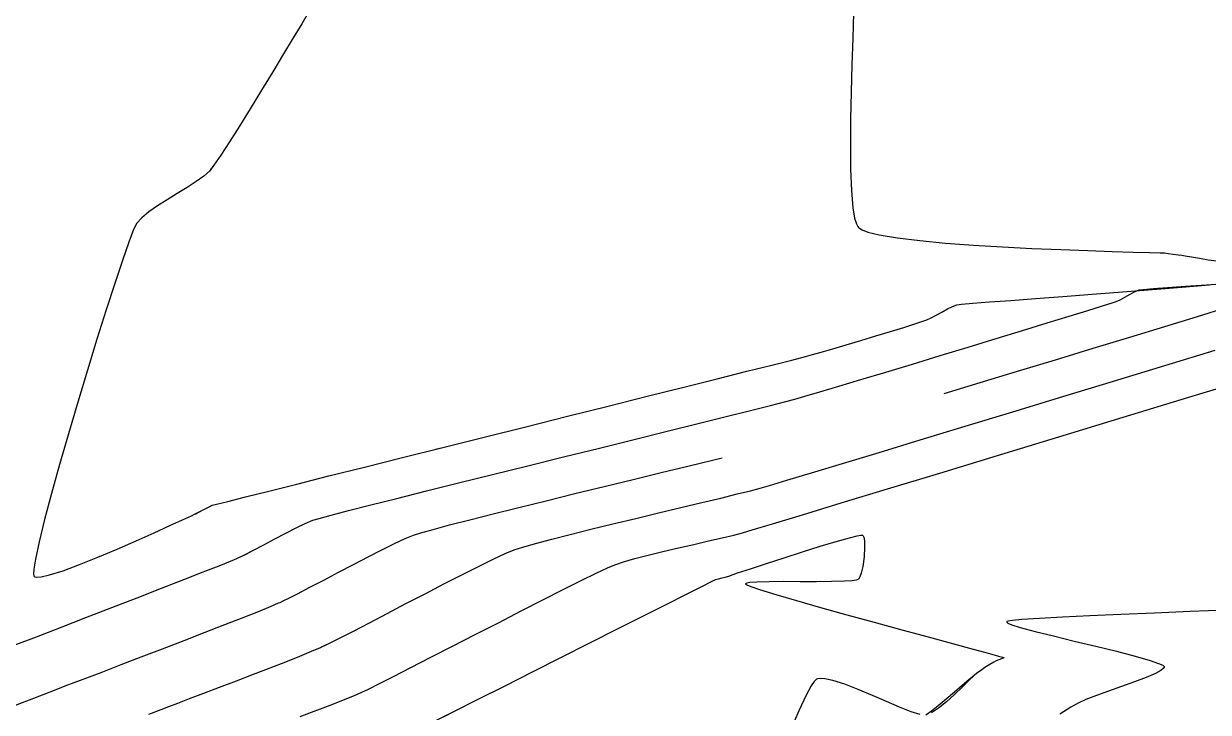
# Model space of a CAD drawing. Header units: metres. Extents: x 708868 to 711043, y 5411316 to 5413138.
# Drawn here: x 709820.1 to 709926, y 5411840.8 to 5411902.3 of the extents above; entities that cross this region are included whole.
import ezdxf

# ---------------------------------------------------------------- set-up
doc = ezdxf.new("R2010")
doc.units = ezdxf.units.M
for name, color, linetype in [('Rionegro 2010_Contours', 7, 'Continuous'), ('Rionegro 2014_Contours', 7, 'Continuous'), ('Rionegro 2018_Contours', 7, 'Continuous')]:
    doc.layers.add(name, color=color, linetype=linetype)

msp = doc.modelspace()

# ---------------------------------------------------------------- linework, layer by layer
at = {"layer": 'Rionegro 2010_Contours'}
for points in [[(709845.5, 5411903.28, 237), (709844.91, 5411902.3, 237), (709844.16, 5411901.05, 237), (709843.28, 5411899.6, 237), (709842.32, 5411898.01, 237), (709841.32, 5411896.35, 237), (709840.31, 5411894.71, 237), (709839.34, 5411893.15, 237), (709838.45, 5411891.74, 237), (709837.68, 5411890.55, 237), (709837.07, 5411889.66, 237), (709836.66, 5411889.14, 237), (709836.15, 5411888.69, 237), (709835.47, 5411888.2, 237), (709834.66, 5411887.67, 237), (709833.78, 5411887.13, 237), (709832.88, 5411886.57, 237), (709832.02, 5411886.02, 237), (709831.24, 5411885.48, 237), (709830.61, 5411884.97, 237), (709830.17, 5411884.49, 237), (709829.89, 5411883.92, 237), (709829.46, 5411882.77, 237), (709828.89, 5411881.14, 237), (709828.2, 5411879.09, 237), (709827.44, 5411876.72, 237), (709826.61, 5411874.11, 237), (709825.76, 5411871.34, 237), (709824.9, 5411868.49, 237), (709824.06, 5411865.65, 237), (709823.27, 5411862.9, 237), (709822.55, 5411860.32, 237), (709821.93, 5411858, 237), (709821.45, 5411856.01, 237), (709821.11, 5411854.45, 237), (709820.97, 5411853.55, 237), (709820.95, 5411853.12, 237), (709820.98, 5411852.96, 237), (709821.01, 5411852.91, 237), (709821.07, 5411852.88, 237), (709821.23, 5411852.84, 237), (709821.62, 5411852.87, 237), (709822.36, 5411853.04, 237), (709823.58, 5411853.42, 237), (709825.06, 5411853.97, 237), (709826.69, 5411854.62, 237), (709828.41, 5411855.35, 237), (709830.11, 5411856.09, 237), (709831.71, 5411856.8, 237), (709833.13, 5411857.45, 237), (709834.27, 5411857.98, 237), (709835.06, 5411858.34, 237), (709835.4, 5411858.5, 237), (709835.73, 5411858.66, 237), (709836.16, 5411858.89, 237), (709836.58, 5411859.11, 237), (709836.82, 5411859.22, 237)], [(709894.25, 5411903.27, 238), (709894.18, 5411901.01, 238), (709894.1, 5411898.63, 238), (709894.03, 5411896.18, 238), (709893.98, 5411893.76, 238), (709893.96, 5411891.44, 238), (709893.97, 5411889.3, 238), (709894.05, 5411887.41, 238), (709894.18, 5411885.86, 238), (709894.34, 5411884.92, 238), (709894.5, 5411884.41, 238), (709894.62, 5411884.18, 238), (709894.69, 5411884.09, 238), (709894.77, 5411884.02, 238), (709895.01, 5411883.88, 238), (709895.53, 5411883.68, 238), (709896.52, 5411883.44, 238), (709898.16, 5411883.16, 238), (709900.17, 5411882.92, 238), (709902.47, 5411882.7, 238), (709904.96, 5411882.52, 238), (709907.56, 5411882.36, 238), (709910.19, 5411882.23, 238), (709912.76, 5411882.12, 238), (709915.18, 5411882.03, 238), (709917.36, 5411881.96, 238), (709919.23, 5411881.9, 238), (709920.69, 5411881.86, 238), (709921.65, 5411881.84, 238), (709922.04, 5411881.83, 238), (709922.38, 5411881.78, 238), (709922.82, 5411881.72, 238), (709923.26, 5411881.66, 238), (709923.6, 5411881.61, 238), (709923.9, 5411881.56, 238), (709924.45, 5411881.46, 238), (709925.16, 5411881.34, 238), (709925.95, 5411881.21, 238), (709926.73, 5411881.1, 238)], [(709819.2, 5411846.76, 236), (709821.19, 5411847.52, 236), (709823.35, 5411848.36, 236), (709825.62, 5411849.24, 236), (709827.93, 5411850.13, 236), (709830.21, 5411851.01, 236), (709832.38, 5411851.85, 236), (709834.37, 5411852.63, 236), (709836.11, 5411853.31, 236), (709837.53, 5411853.87, 236), (709838.56, 5411854.28, 236), (709839.12, 5411854.52, 236), (709839.79, 5411854.84, 236), (709840.61, 5411855.26, 236), (709841.53, 5411855.75, 236), (709842.51, 5411856.26, 236), (709843.48, 5411856.78, 236), (709844.41, 5411857.25, 236), (709845.23, 5411857.65, 236), (709845.91, 5411857.94, 236), (709846.46, 5411858.1, 236), (709847.54, 5411858.39, 236), (709849.1, 5411858.8, 236), (709851.09, 5411859.3, 236), (709853.43, 5411859.89, 236), (709856.07, 5411860.55, 236), (709858.94, 5411861.27, 236), (709861.98, 5411862.02, 236), (709865.13, 5411862.8, 236), (709868.33, 5411863.59, 236), (709871.52, 5411864.38, 236), (709874.62, 5411865.15, 236), (709877.59, 5411865.88, 236), (709880.36, 5411866.57, 236), (709882.86, 5411867.19, 236), (709885.04, 5411867.74, 236), (709886.83, 5411868.19, 236), (709888.18, 5411868.53, 236), (709889.01, 5411868.75, 236), (709889.9, 5411869.01, 236), (709891.23, 5411869.4, 236), (709892.92, 5411869.9, 236), (709894.91, 5411870.5, 236), (709897.13, 5411871.17, 236), (709899.51, 5411871.89, 236), (709901.99, 5411872.64, 236), (709904.5, 5411873.41, 236), (709906.98, 5411874.16, 236), (709909.35, 5411874.89, 236), (709911.56, 5411875.56, 236), (709913.52, 5411876.17, 236), (709915.19, 5411876.68, 236), (709916.49, 5411877.08, 236), (709917.35, 5411877.35, 236), (709917.72, 5411877.47, 236), (709918.07, 5411877.64, 236), (709918.51, 5411877.88, 236), (709918.98, 5411878.14, 236), (709919.42, 5411878.37, 236), (709919.78, 5411878.51, 236), (709920.15, 5411878.56, 236), (709921.02, 5411878.63, 236), (709922.3, 5411878.73, 236), (709923.92, 5411878.84, 236), (709925.81, 5411878.98, 236), (709927.88, 5411879.13, 236)], [(709856.86, 5411864.27, 237), (709857.52, 5411864.44, 237), (709861.22, 5411865.36, 237), (709864.96, 5411866.29, 237), (709868.68, 5411867.22, 237), (709872.32, 5411868.13, 237), (709875.8, 5411869.01, 237), (709879.07, 5411869.83, 237), (709882.06, 5411870.58, 237), (709884.71, 5411871.24, 237), (709886.95, 5411871.8, 237), (709888.72, 5411872.25, 237), (709889.94, 5411872.56, 237), (709890.57, 5411872.73, 237), (709891.35, 5411872.95, 237), (709892.38, 5411873.25, 237), (709893.59, 5411873.61, 237), (709894.9, 5411874, 237), (709896.25, 5411874.41, 237), (709897.55, 5411874.81, 237), (709898.73, 5411875.17, 237), (709899.71, 5411875.48, 237), (709900.43, 5411875.71, 237), (709900.81, 5411875.84, 237), (709901.18, 5411876.01, 237), (709901.63, 5411876.26, 237), (709902.14, 5411876.54, 237), (709902.64, 5411876.81, 237), (709903.1, 5411877.04, 237), (709903.47, 5411877.18, 237), (709903.9, 5411877.24, 237), (709904.91, 5411877.32, 237), (709906.4, 5411877.44, 237), (709908.29, 5411877.58, 237), (709910.51, 5411877.75, 237), (709912.96, 5411877.93, 237), (709915.58, 5411878.13, 237), (709918.28, 5411878.33, 237), (709920.97, 5411878.55, 237), (709923.58, 5411878.76, 237), (709926.02, 5411878.98, 237)], [(709831.25, 5411840.61, 234), (709832.34, 5411841.03, 234), (709833.03, 5411841.3, 234), (709833.83, 5411841.6, 234), (709834.89, 5411842, 234), (709836.16, 5411842.47, 234), (709837.57, 5411843.01, 234), (709839.07, 5411843.58, 234), (709840.59, 5411844.17, 234), (709842.08, 5411844.74, 234), (709843.49, 5411845.29, 234), (709844.74, 5411845.79, 234), (709845.79, 5411846.22, 234), (709846.58, 5411846.55, 234), (709847.28, 5411846.89, 234), (709848.28, 5411847.39, 234), (709849.53, 5411848.03, 234), (709850.98, 5411848.78, 234), (709852.56, 5411849.61, 234), (709854.23, 5411850.48, 234), (709855.94, 5411851.37, 234), (709857.62, 5411852.24, 234), (709859.24, 5411853.06, 234), (709860.73, 5411853.81, 234), (709862.04, 5411854.45, 234), (709863.11, 5411854.95, 234), (709863.9, 5411855.28, 234), (709864.69, 5411855.54, 234), (709865.82, 5411855.86, 234), (709867.26, 5411856.24, 234), (709868.92, 5411856.67, 234), (709870.77, 5411857.13, 234), (709872.74, 5411857.61, 234), (709874.78, 5411858.1, 234), (709876.81, 5411858.59, 234), (709878.8, 5411859.06, 234), (709880.67, 5411859.51, 234), (709882.38, 5411859.92, 234), (709883.85, 5411860.28, 234), (709885.04, 5411860.57, 234), (709885.89, 5411860.8, 234), (709886.72, 5411861.04, 234), (709888.27, 5411861.5, 234), (709890.48, 5411862.16, 234), (709893.25, 5411863, 234), (709896.52, 5411863.99, 234), (709900.2, 5411865.11, 234), (709904.22, 5411866.33, 234), (709908.49, 5411867.62, 234), (709912.94, 5411868.98, 234), (709917.49, 5411870.36, 234), (709922.06, 5411871.75, 234), (709926.57, 5411873.12, 234)], [(709844.78, 5411840.4, 233), (709845.8, 5411840.78, 233), (709846.84, 5411841.18, 233), (709847.85, 5411841.57, 233), (709848.8, 5411841.95, 233), (709849.63, 5411842.28, 233), (709850.3, 5411842.57, 233), (709850.87, 5411842.84, 233), (709851.82, 5411843.32, 233), (709853.12, 5411843.98, 233), (709854.68, 5411844.78, 233), (709856.46, 5411845.69, 233), (709858.39, 5411846.68, 233), (709860.42, 5411847.73, 233), (709862.49, 5411848.78, 233), (709864.53, 5411849.83, 233), (709866.48, 5411850.82, 233), (709868.29, 5411851.74, 233), (709869.9, 5411852.54, 233), (709871.24, 5411853.2, 233), (709872.26, 5411853.68, 233), (709872.9, 5411853.95, 233), (709873.68, 5411854.21, 233), (709874.7, 5411854.5, 233), (709875.89, 5411854.81, 233), (709877.21, 5411855.13, 233), (709878.59, 5411855.46, 233), (709879.97, 5411855.78, 233), (709881.29, 5411856.08, 233), (709882.5, 5411856.36, 233), (709883.53, 5411856.61, 233), (709884.33, 5411856.82, 233), (709885.17, 5411857.07, 233), (709886.99, 5411857.61, 233), (709889.68, 5411858.43, 233), (709893.14, 5411859.48, 233), (709897.27, 5411860.73, 233), (709901.96, 5411862.15, 233), (709907.1, 5411863.71, 233), (709912.59, 5411865.38, 233), (709918.34, 5411867.13, 233), (709924.22, 5411868.92, 233), (709930.14, 5411870.72, 233)], [(709857.6, 5411840.38, 232), (709858.58, 5411840.87, 232), (709860.69, 5411841.94, 232), (709863.03, 5411843.12, 232), (709865.53, 5411844.38, 232), (709868.09, 5411845.67, 232), (709870.66, 5411846.97, 232), (709873.14, 5411848.22, 232), (709875.46, 5411849.39, 232), (709877.54, 5411850.44, 232), (709879.3, 5411851.32, 232), (709880.67, 5411852.01, 232), (709881.56, 5411852.46, 232), (709881.9, 5411852.63, 232), (709882.16, 5411852.7, 232), (709882.5, 5411852.78, 232), (709882.77, 5411852.85, 232), (709883.09, 5411852.95, 232), (709883.88, 5411853.22, 232), (709885.04, 5411853.6, 232), (709886.46, 5411854.07, 232), (709888.03, 5411854.58, 232), (709889.67, 5411855.11, 232), (709891.25, 5411855.61, 232), (709892.69, 5411856.04, 232), (709893.87, 5411856.37, 232), (709894.56, 5411856.54, 232), (709894.9, 5411856.59, 232), (709895.03, 5411856.59, 232), (709895.06, 5411856.58, 232), (709895.1, 5411856.54, 232), (709895.15, 5411856.41, 232), (709895.21, 5411856.1, 232), (709895.23, 5411855.53, 232), (709895.18, 5411854.67, 232), (709895.06, 5411853.81, 232), (709894.92, 5411853.21, 232), (709894.8, 5411852.87, 232), (709894.71, 5411852.71, 232), (709894.66, 5411852.66, 232), (709894.62, 5411852.63, 232), (709894.48, 5411852.59, 232), (709894.13, 5411852.53, 232), (709893.43, 5411852.48, 232), (709892.28, 5411852.45, 232), (709890.92, 5411852.44, 232), (709889.46, 5411852.44, 232), (709888.01, 5411852.45, 232), (709886.69, 5411852.44, 232), (709885.6, 5411852.41, 232), (709884.98, 5411852.36, 232), (709884.69, 5411852.3, 232), (709884.59, 5411852.26, 232), (709884.58, 5411852.23, 232), (709884.59, 5411852.21, 232), (709884.7, 5411852.15, 232), (709885.05, 5411852, 232), (709885.84, 5411851.73, 232), (709887.29, 5411851.29, 232), (709889.13, 5411850.75, 232), (709891.29, 5411850.14, 232), (709893.65, 5411849.48, 232), (709896.1, 5411848.81, 232), (709898.56, 5411848.14, 232), (709900.92, 5411847.5, 232), (709903.08, 5411846.91, 232), (709904.94, 5411846.41, 232), (709906.39, 5411846.02, 232), (709907.19, 5411845.8, 232), (709907.55, 5411845.7, 232), (709907.66, 5411845.67, 232), (709907.67, 5411845.66, 232), (709907.67, 5411845.65, 232), (709907.62, 5411845.61, 232), (709907.48, 5411845.55, 232), (709907.23, 5411845.47, 232), (709906.99, 5411845.37, 232), (709906.79, 5411845.26, 232), (709906.43, 5411845.03, 232), (709905.99, 5411844.76, 232), (709905.58, 5411844.49, 232), (709905.27, 5411844.28, 232), (709905.02, 5411844.07, 232), (709904.56, 5411843.68, 232), (709903.95, 5411843.16, 232), (709903.26, 5411842.56, 232), (709902.53, 5411841.95, 232), (709901.82, 5411841.36, 232), (709901.2, 5411840.86, 232), (709900.7, 5411840.5, 232)], [(709927.61, 5411849.89, 233), (709924.34, 5411849.77, 233), (709921.16, 5411849.64, 233), (709918.14, 5411849.52, 233), (709915.37, 5411849.4, 233), (709912.92, 5411849.28, 233), (709910.87, 5411849.16, 233), (709909.3, 5411849.05, 233), (709908.45, 5411848.97, 233), (709908.07, 5411848.91, 233), (709907.95, 5411848.87, 233), (709907.94, 5411848.85, 233), (709907.95, 5411848.82, 233), (709908.05, 5411848.74, 233), (709908.38, 5411848.6, 233), (709909.14, 5411848.36, 233), (709910.47, 5411848, 233), (709912.13, 5411847.59, 233), (709913.97, 5411847.14, 233), (709915.89, 5411846.68, 233), (709917.74, 5411846.23, 233), (709919.41, 5411845.8, 233), (709920.76, 5411845.41, 233), (709921.52, 5411845.14, 233), (709921.88, 5411844.98, 233), (709921.99, 5411844.89, 233), (709922, 5411844.85, 233), (709922, 5411844.8, 233), (709921.93, 5411844.69, 233), (709921.72, 5411844.52, 233), (709921.24, 5411844.25, 233), (709920.39, 5411843.88, 233), (709919.35, 5411843.48, 233), (709918.21, 5411843.07, 233), (709917.04, 5411842.67, 233), (709915.95, 5411842.27, 233), (709915.01, 5411841.91, 233), (709914.32, 5411841.6, 233), (709913.67, 5411841.23, 233), (709912.69, 5411840.61, 233)]]:
    msp.add_polyline3d(points, dxfattribs=at)
at = {"layer": 'Rionegro 2014_Contours'}
for points in [[(709894.25, 5411903.27, 238), (709894.18, 5411901.01, 238), (709894.1, 5411898.63, 238), (709894.03, 5411896.18, 238), (709893.98, 5411893.76, 238), (709893.96, 5411891.44, 238), (709893.97, 5411889.3, 238), (709894.05, 5411887.41, 238), (709894.18, 5411885.86, 238), (709894.34, 5411884.92, 238), (709894.5, 5411884.41, 238), (709894.62, 5411884.18, 238), (709894.69, 5411884.09, 238), (709894.77, 5411884.02, 238), (709895.01, 5411883.88, 238), (709895.53, 5411883.68, 238), (709896.52, 5411883.44, 238), (709898.16, 5411883.16, 238), (709900.17, 5411882.92, 238), (709902.47, 5411882.7, 238), (709904.96, 5411882.52, 238), (709907.56, 5411882.36, 238), (709910.19, 5411882.23, 238), (709912.76, 5411882.12, 238), (709915.18, 5411882.03, 238), (709917.36, 5411881.96, 238), (709919.23, 5411881.9, 238), (709920.69, 5411881.86, 238), (709921.65, 5411881.84, 238), (709922.04, 5411881.83, 238), (709922.38, 5411881.78, 238), (709922.82, 5411881.72, 238), (709923.26, 5411881.66, 238), (709923.6, 5411881.61, 238), (709923.9, 5411881.56, 238), (709924.45, 5411881.46, 238), (709925.16, 5411881.34, 238), (709925.95, 5411881.21, 238), (709926.73, 5411881.1, 238)], [(709836.83, 5411889.35, 237), (709836.66, 5411889.14, 237), (709836.15, 5411888.69, 237), (709835.47, 5411888.2, 237), (709834.66, 5411887.67, 237), (709833.78, 5411887.13, 237), (709832.88, 5411886.57, 237), (709832.02, 5411886.02, 237), (709831.24, 5411885.48, 237), (709830.61, 5411884.97, 237), (709830.17, 5411884.49, 237), (709829.89, 5411883.92, 237), (709829.46, 5411882.77, 237), (709828.89, 5411881.14, 237), (709828.2, 5411879.09, 237), (709827.44, 5411876.72, 237), (709826.61, 5411874.11, 237), (709825.76, 5411871.34, 237), (709824.9, 5411868.49, 237), (709824.06, 5411865.65, 237), (709823.27, 5411862.9, 237), (709822.55, 5411860.32, 237), (709821.93, 5411858, 237), (709821.45, 5411856.01, 237), (709821.11, 5411854.45, 237), (709820.97, 5411853.55, 237), (709820.95, 5411853.12, 237), (709820.98, 5411852.96, 237), (709821.01, 5411852.91, 237), (709821.07, 5411852.88, 237), (709821.23, 5411852.84, 237), (709821.62, 5411852.87, 237), (709822.36, 5411853.04, 237), (709823.58, 5411853.42, 237), (709825.06, 5411853.97, 237), (709826.69, 5411854.62, 237), (709828.41, 5411855.35, 237), (709830.11, 5411856.09, 237), (709831.71, 5411856.8, 237), (709833.13, 5411857.45, 237), (709834.27, 5411857.98, 237), (709835.06, 5411858.34, 237), (709835.4, 5411858.5, 237), (709835.45, 5411858.52, 237), (709835.58, 5411858.59, 237), (709835.81, 5411858.71, 237), (709836.16, 5411858.89, 237), (709836.58, 5411859.11, 237), (709836.92, 5411859.27, 237), (709837.3, 5411859.37, 237), (709838.32, 5411859.62, 237), (709839.89, 5411860.02, 237), (709841.96, 5411860.54, 237), (709844.47, 5411861.17, 237), (709847.34, 5411861.89, 237), (709850.52, 5411862.68, 237), (709853.93, 5411863.54, 237), (709857.52, 5411864.44, 237), (709861.22, 5411865.36, 237), (709864.96, 5411866.29, 237), (709868.68, 5411867.22, 237), (709872.32, 5411868.13, 237), (709875.8, 5411869.01, 237), (709879.07, 5411869.83, 237), (709882.06, 5411870.58, 237), (709884.71, 5411871.24, 237), (709886.95, 5411871.8, 237), (709888.72, 5411872.25, 237), (709889.94, 5411872.56, 237), (709890.57, 5411872.73, 237), (709891.35, 5411872.95, 237), (709892.38, 5411873.25, 237), (709893.59, 5411873.61, 237), (709894.9, 5411874, 237), (709896.25, 5411874.41, 237), (709897.55, 5411874.81, 237), (709898.73, 5411875.17, 237), (709899.71, 5411875.48, 237), (709900.43, 5411875.71, 237), (709900.81, 5411875.84, 237), (709901.18, 5411876.01, 237), (709901.63, 5411876.26, 237), (709902.14, 5411876.54, 237), (709902.64, 5411876.81, 237), (709903.1, 5411877.04, 237), (709903.47, 5411877.18, 237), (709903.9, 5411877.24, 237), (709904.91, 5411877.32, 237), (709906.4, 5411877.44, 237), (709908.29, 5411877.58, 237), (709910.51, 5411877.75, 237), (709912.96, 5411877.93, 237), (709915.58, 5411878.13, 237), (709918.28, 5411878.33, 237), (709920.97, 5411878.55, 237), (709923.58, 5411878.76, 237), (709926.02, 5411878.98, 237)], [(709839.12, 5411854.52, 236), (709839.24, 5411854.57, 236), (709839.5, 5411854.69, 236), (709839.95, 5411854.91, 236), (709840.61, 5411855.26, 236), (709841.53, 5411855.75, 236), (709842.51, 5411856.26, 236), (709843.48, 5411856.78, 236), (709844.41, 5411857.25, 236), (709845.23, 5411857.65, 236), (709845.91, 5411857.94, 236), (709846.46, 5411858.1, 236), (709847.54, 5411858.39, 236), (709849.1, 5411858.8, 236), (709851.09, 5411859.3, 236), (709853.43, 5411859.89, 236), (709856.07, 5411860.55, 236), (709858.94, 5411861.27, 236), (709861.98, 5411862.02, 236), (709865.13, 5411862.8, 236), (709868.33, 5411863.59, 236), (709871.52, 5411864.38, 236), (709874.62, 5411865.15, 236), (709877.59, 5411865.88, 236), (709880.36, 5411866.57, 236), (709882.86, 5411867.19, 236), (709885.04, 5411867.74, 236), (709886.83, 5411868.19, 236), (709888.18, 5411868.53, 236), (709889.01, 5411868.75, 236), (709889.9, 5411869.01, 236), (709891.23, 5411869.4, 236), (709892.92, 5411869.9, 236), (709894.91, 5411870.5, 236), (709897.13, 5411871.17, 236), (709899.51, 5411871.89, 236), (709901.99, 5411872.64, 236), (709904.5, 5411873.41, 236), (709906.98, 5411874.16, 236), (709909.35, 5411874.89, 236), (709911.56, 5411875.56, 236), (709913.52, 5411876.17, 236), (709915.19, 5411876.68, 236), (709916.49, 5411877.08, 236), (709917.35, 5411877.35, 236), (709917.72, 5411877.47, 236), (709918.07, 5411877.64, 236), (709918.51, 5411877.88, 236), (709918.98, 5411878.14, 236), (709919.42, 5411878.37, 236), (709919.78, 5411878.51, 236), (709920.15, 5411878.56, 236), (709921.02, 5411878.63, 236), (709922.3, 5411878.73, 236), (709923.92, 5411878.84, 236), (709925.81, 5411878.98, 236), (709927.88, 5411879.13, 236)], [(709902.35, 5411869.25, 235), (709905.56, 5411870.23, 235), (709908.91, 5411871.25, 235), (709912.3, 5411872.28, 235), (709915.66, 5411873.3, 235), (709918.94, 5411874.3, 235), (709922.07, 5411875.26, 235), (709924.98, 5411876.15, 235), (709927.63, 5411876.96, 235)], [(709846.58, 5411846.55, 234), (709846.69, 5411846.61, 234), (709846.96, 5411846.73, 234), (709847.46, 5411846.97, 234), (709848.28, 5411847.39, 234), (709849.53, 5411848.03, 234), (709850.98, 5411848.78, 234), (709852.56, 5411849.61, 234), (709854.23, 5411850.48, 234), (709855.94, 5411851.37, 234), (709857.62, 5411852.24, 234), (709859.24, 5411853.06, 234), (709860.73, 5411853.81, 234), (709862.04, 5411854.45, 234), (709863.11, 5411854.95, 234), (709863.9, 5411855.28, 234), (709864.69, 5411855.54, 234), (709865.82, 5411855.86, 234), (709867.26, 5411856.24, 234), (709868.92, 5411856.67, 234), (709870.77, 5411857.13, 234), (709872.74, 5411857.61, 234), (709874.78, 5411858.1, 234), (709876.81, 5411858.59, 234), (709878.8, 5411859.06, 234), (709880.67, 5411859.51, 234), (709882.38, 5411859.92, 234), (709883.85, 5411860.28, 234), (709885.04, 5411860.57, 234), (709885.89, 5411860.8, 234), (709886.72, 5411861.04, 234), (709888.27, 5411861.5, 234), (709890.48, 5411862.16, 234), (709893.25, 5411863, 234), (709896.52, 5411863.99, 234), (709900.2, 5411865.11, 234), (709904.22, 5411866.33, 234), (709908.49, 5411867.62, 234), (709912.94, 5411868.98, 234), (709917.49, 5411870.36, 234), (709922.06, 5411871.75, 234), (709926.57, 5411873.12, 234)], [(709844.78, 5411840.4, 233), (709845.8, 5411840.78, 233), (709846.84, 5411841.18, 233), (709847.85, 5411841.57, 233), (709848.8, 5411841.95, 233), (709849.63, 5411842.28, 233), (709850.3, 5411842.57, 233), (709850.87, 5411842.84, 233), (709851.82, 5411843.32, 233), (709853.12, 5411843.98, 233), (709854.68, 5411844.78, 233), (709856.46, 5411845.69, 233), (709858.39, 5411846.68, 233), (709860.42, 5411847.73, 233), (709862.49, 5411848.78, 233), (709864.53, 5411849.83, 233), (709866.48, 5411850.82, 233), (709868.29, 5411851.74, 233), (709869.9, 5411852.54, 233), (709871.24, 5411853.2, 233), (709872.26, 5411853.68, 233), (709872.9, 5411853.95, 233), (709873.68, 5411854.21, 233), (709874.7, 5411854.5, 233), (709875.89, 5411854.81, 233), (709877.21, 5411855.13, 233), (709878.59, 5411855.46, 233), (709879.97, 5411855.78, 233), (709881.29, 5411856.08, 233), (709882.5, 5411856.36, 233), (709883.53, 5411856.61, 233), (709884.33, 5411856.82, 233), (709885.17, 5411857.07, 233), (709886.99, 5411857.61, 233), (709889.68, 5411858.43, 233), (709893.14, 5411859.48, 233), (709897.27, 5411860.73, 233), (709901.96, 5411862.15, 233), (709907.1, 5411863.71, 233), (709912.59, 5411865.38, 233), (709918.34, 5411867.13, 233), (709924.22, 5411868.92, 233), (709930.14, 5411870.72, 233)], [(709819.08, 5411841.31, 235), (709820.57, 5411841.89, 235), (709821.88, 5411842.4, 235), (709822.97, 5411842.82, 235), (709823.77, 5411843.13, 235), (709824.56, 5411843.42, 235), (709825.69, 5411843.86, 235), (709827.12, 5411844.4, 235), (709828.76, 5411845.03, 235), (709830.57, 5411845.72, 235), (709832.46, 5411846.45, 235), (709834.39, 5411847.19, 235), (709836.27, 5411847.92, 235), (709838.05, 5411848.61, 235), (709839.67, 5411849.24, 235), (709841.05, 5411849.79, 235), (709842.13, 5411850.23, 235), (709842.85, 5411850.54, 235), (709842.98, 5411850.59, 235), (709843.26, 5411850.73, 235), (709843.76, 5411850.97, 235), (709844.53, 5411851.36, 235), (709845.65, 5411851.94, 235), (709846.89, 5411852.59, 235), (709848.19, 5411853.28, 235), (709849.53, 5411853.98, 235), (709850.84, 5411854.66, 235), (709852.08, 5411855.29, 235), (709853.21, 5411855.85, 235), (709854.16, 5411856.3, 235), (709854.91, 5411856.61, 235), (709855.55, 5411856.81, 235), (709856.65, 5411857.12, 235), (709858.13, 5411857.51, 235), (709859.94, 5411857.97, 235), (709862.02, 5411858.5, 235), (709864.32, 5411859.07, 235), (709866.78, 5411859.68, 235), (709869.34, 5411860.31, 235), (709871.94, 5411860.94, 235), (709874.53, 5411861.57, 235), (709877.05, 5411862.19, 235), (709879.44, 5411862.77, 235), (709881.65, 5411863.31, 235), (709882.49, 5411863.52, 235)], [(709856.78, 5411839.97, 232), (709858.58, 5411840.87, 232), (709860.69, 5411841.94, 232), (709863.03, 5411843.12, 232), (709865.53, 5411844.38, 232), (709868.09, 5411845.67, 232), (709870.66, 5411846.97, 232), (709873.14, 5411848.22, 232), (709875.46, 5411849.39, 232), (709877.54, 5411850.44, 232), (709879.3, 5411851.32, 232), (709880.67, 5411852.01, 232), (709881.56, 5411852.46, 232), (709881.9, 5411852.63, 232), (709882.16, 5411852.7, 232), (709882.5, 5411852.78, 232), (709882.77, 5411852.85, 232), (709883.09, 5411852.95, 232), (709883.88, 5411853.22, 232), (709885.04, 5411853.6, 232), (709886.46, 5411854.07, 232), (709888.03, 5411854.58, 232), (709889.67, 5411855.11, 232), (709891.25, 5411855.61, 232), (709892.69, 5411856.04, 232), (709893.87, 5411856.37, 232), (709894.56, 5411856.54, 232), (709894.9, 5411856.59, 232), (709895.03, 5411856.59, 232), (709895.06, 5411856.58, 232), (709895.1, 5411856.54, 232), (709895.15, 5411856.41, 232), (709895.21, 5411856.1, 232), (709895.23, 5411855.53, 232), (709895.18, 5411854.67, 232), (709895.06, 5411853.81, 232), (709894.92, 5411853.21, 232), (709894.8, 5411852.87, 232), (709894.71, 5411852.71, 232), (709894.66, 5411852.66, 232), (709894.62, 5411852.63, 232), (709894.48, 5411852.59, 232), (709894.13, 5411852.53, 232), (709893.43, 5411852.48, 232), (709892.28, 5411852.45, 232), (709890.92, 5411852.44, 232), (709889.46, 5411852.44, 232), (709888.01, 5411852.45, 232), (709886.69, 5411852.44, 232), (709885.6, 5411852.41, 232), (709884.98, 5411852.36, 232), (709884.69, 5411852.3, 232), (709884.59, 5411852.26, 232), (709884.58, 5411852.23, 232), (709884.59, 5411852.21, 232), (709884.7, 5411852.15, 232), (709885.05, 5411852, 232), (709885.84, 5411851.73, 232), (709887.29, 5411851.29, 232), (709889.13, 5411850.75, 232), (709891.29, 5411850.14, 232), (709893.65, 5411849.48, 232), (709896.1, 5411848.81, 232), (709898.56, 5411848.14, 232), (709900.92, 5411847.5, 232), (709903.08, 5411846.91, 232), (709904.94, 5411846.41, 232), (709906.39, 5411846.02, 232), (709907.19, 5411845.8, 232), (709907.55, 5411845.7, 232), (709907.66, 5411845.67, 232), (709907.67, 5411845.66, 232), (709907.67, 5411845.65, 232), (709907.62, 5411845.61, 232), (709907.48, 5411845.55, 232), (709907.23, 5411845.47, 232), (709906.99, 5411845.37, 232), (709906.79, 5411845.26, 232), (709906.43, 5411845.03, 232), (709905.99, 5411844.76, 232), (709905.58, 5411844.49, 232), (709905.27, 5411844.28, 232), (709905.02, 5411844.05, 232), (709904.56, 5411843.6, 232), (709903.96, 5411843.02, 232), (709903.28, 5411842.37, 232), (709902.55, 5411841.72, 232), (709901.84, 5411841.14, 232), (709901.21, 5411840.71, 232)], [(709819.2, 5411846.76, 236), (709821.19, 5411847.52, 236), (709823.35, 5411848.36, 236), (709825.62, 5411849.24, 236), (709827.93, 5411850.13, 236), (709830.21, 5411851.01, 236), (709832.38, 5411851.85, 236), (709834.37, 5411852.63, 236), (709836.11, 5411853.31, 236), (709837.53, 5411853.87, 236), (709838.56, 5411854.28, 236), (709839.12, 5411854.52, 236)], [(709927.61, 5411849.89, 233), (709924.34, 5411849.77, 233), (709921.16, 5411849.64, 233), (709918.14, 5411849.52, 233), (709915.37, 5411849.4, 233), (709912.92, 5411849.28, 233), (709910.87, 5411849.16, 233), (709909.3, 5411849.05, 233), (709908.45, 5411848.97, 233), (709908.07, 5411848.91, 233), (709907.95, 5411848.87, 233), (709907.94, 5411848.85, 233), (709907.95, 5411848.82, 233), (709908.05, 5411848.74, 233), (709908.38, 5411848.6, 233), (709909.14, 5411848.36, 233), (709910.47, 5411848, 233), (709912.13, 5411847.59, 233), (709913.97, 5411847.14, 233), (709915.89, 5411846.68, 233), (709917.74, 5411846.23, 233), (709919.41, 5411845.8, 233), (709920.76, 5411845.41, 233), (709921.52, 5411845.14, 233), (709921.88, 5411844.98, 233), (709921.99, 5411844.89, 233), (709922, 5411844.85, 233), (709922, 5411844.8, 233), (709921.93, 5411844.69, 233), (709921.72, 5411844.52, 233), (709921.24, 5411844.25, 233), (709920.39, 5411843.88, 233), (709919.35, 5411843.48, 233), (709918.21, 5411843.07, 233), (709917.04, 5411842.67, 233), (709915.95, 5411842.27, 233), (709915.01, 5411841.91, 233), (709914.32, 5411841.6, 233), (709913.67, 5411841.23, 233), (709912.69, 5411840.61, 233)], [(709831.25, 5411840.61, 234), (709832.34, 5411841.03, 234), (709833.03, 5411841.3, 234), (709833.83, 5411841.6, 234), (709834.89, 5411842, 234), (709836.16, 5411842.47, 234), (709837.57, 5411843.01, 234), (709839.07, 5411843.58, 234), (709840.59, 5411844.17, 234), (709842.08, 5411844.74, 234), (709843.49, 5411845.29, 234), (709844.74, 5411845.79, 234), (709845.79, 5411846.22, 234), (709846.58, 5411846.55, 234)], [(709900.19, 5411840.56, 232), (709899.39, 5411840.82, 232), (709898.36, 5411841.23, 232), (709897.19, 5411841.73, 232), (709895.93, 5411842.28, 232), (709894.67, 5411842.81, 232), (709893.46, 5411843.27, 232), (709892.39, 5411843.62, 232), (709891.68, 5411843.77, 232), (709891.26, 5411843.79, 232), (709891.03, 5411843.75, 232), (709890.94, 5411843.72, 232), (709890.87, 5411843.68, 232), (709890.72, 5411843.53, 232), (709890.45, 5411843.13, 232), (709890.01, 5411842.31, 232), (709889.34, 5411840.9, 232), (709888.58, 5411839.12, 232)]]:
    msp.add_polyline3d(points, dxfattribs=at)
at = {"layer": 'Rionegro 2018_Contours'}
for points in [[(709894.25, 5411903.27, 238), (709894.18, 5411901.01, 238), (709894.1, 5411898.63, 238), (709894.03, 5411896.18, 238), (709893.98, 5411893.76, 238), (709893.96, 5411891.44, 238), (709893.97, 5411889.3, 238), (709894.05, 5411887.41, 238), (709894.18, 5411885.86, 238), (709894.34, 5411884.92, 238), (709894.5, 5411884.41, 238), (709894.62, 5411884.18, 238), (709894.69, 5411884.09, 238), (709894.77, 5411884.02, 238), (709895.01, 5411883.88, 238), (709895.53, 5411883.68, 238), (709896.52, 5411883.44, 238), (709898.16, 5411883.16, 238), (709900.17, 5411882.92, 238), (709902.47, 5411882.7, 238), (709904.96, 5411882.52, 238), (709907.56, 5411882.36, 238), (709910.19, 5411882.23, 238), (709912.76, 5411882.12, 238), (709915.18, 5411882.03, 238), (709917.36, 5411881.96, 238), (709919.23, 5411881.9, 238), (709920.69, 5411881.86, 238), (709921.65, 5411881.84, 238), (709922.04, 5411881.83, 238), (709922.38, 5411881.78, 238), (709922.82, 5411881.72, 238), (709923.26, 5411881.66, 238), (709923.6, 5411881.61, 238), (709923.9, 5411881.56, 238), (709924.45, 5411881.46, 238), (709925.16, 5411881.34, 238), (709925.95, 5411881.21, 238), (709926.73, 5411881.1, 238)], [(709836.83, 5411889.35, 237), (709836.66, 5411889.14, 237), (709836.15, 5411888.69, 237), (709835.47, 5411888.2, 237), (709834.66, 5411887.67, 237), (709833.78, 5411887.13, 237), (709832.88, 5411886.57, 237), (709832.02, 5411886.02, 237), (709831.24, 5411885.48, 237), (709830.61, 5411884.97, 237), (709830.17, 5411884.49, 237), (709829.89, 5411883.92, 237), (709829.46, 5411882.77, 237), (709828.89, 5411881.14, 237), (709828.2, 5411879.09, 237), (709827.44, 5411876.72, 237), (709826.61, 5411874.11, 237), (709825.76, 5411871.34, 237), (709824.9, 5411868.49, 237), (709824.06, 5411865.65, 237), (709823.27, 5411862.9, 237), (709822.55, 5411860.32, 237), (709821.93, 5411858, 237), (709821.45, 5411856.01, 237), (709821.11, 5411854.45, 237), (709820.97, 5411853.55, 237), (709820.95, 5411853.12, 237), (709820.98, 5411852.96, 237), (709821.01, 5411852.91, 237), (709821.07, 5411852.88, 237), (709821.23, 5411852.84, 237), (709821.62, 5411852.87, 237), (709822.36, 5411853.04, 237), (709823.58, 5411853.42, 237), (709825.06, 5411853.97, 237), (709826.69, 5411854.62, 237), (709828.41, 5411855.35, 237), (709830.11, 5411856.09, 237), (709831.71, 5411856.8, 237), (709833.13, 5411857.45, 237), (709834.27, 5411857.98, 237), (709835.06, 5411858.34, 237), (709835.4, 5411858.5, 237), (709835.45, 5411858.52, 237), (709835.58, 5411858.59, 237), (709835.81, 5411858.71, 237), (709836.16, 5411858.89, 237), (709836.58, 5411859.11, 237), (709836.92, 5411859.27, 237), (709837.3, 5411859.37, 237), (709838.32, 5411859.62, 237), (709839.89, 5411860.02, 237), (709841.96, 5411860.54, 237), (709844.47, 5411861.17, 237), (709847.34, 5411861.89, 237), (709850.52, 5411862.68, 237), (709853.93, 5411863.54, 237), (709857.52, 5411864.44, 237), (709861.22, 5411865.36, 237), (709864.96, 5411866.29, 237), (709868.68, 5411867.22, 237), (709872.32, 5411868.13, 237), (709875.8, 5411869.01, 237), (709879.07, 5411869.83, 237), (709882.06, 5411870.58, 237), (709884.71, 5411871.24, 237), (709886.95, 5411871.8, 237), (709888.72, 5411872.25, 237), (709889.94, 5411872.56, 237), (709890.57, 5411872.73, 237), (709891.35, 5411872.95, 237), (709892.38, 5411873.25, 237), (709893.59, 5411873.61, 237), (709894.9, 5411874, 237), (709896.25, 5411874.41, 237), (709897.55, 5411874.81, 237), (709898.73, 5411875.17, 237), (709899.71, 5411875.48, 237), (709900.43, 5411875.71, 237), (709900.81, 5411875.84, 237), (709901.18, 5411876.01, 237), (709901.63, 5411876.26, 237), (709902.14, 5411876.54, 237), (709902.64, 5411876.81, 237), (709903.1, 5411877.04, 237), (709903.47, 5411877.18, 237), (709903.9, 5411877.24, 237), (709904.91, 5411877.32, 237), (709906.4, 5411877.44, 237), (709908.29, 5411877.58, 237), (709910.51, 5411877.75, 237), (709912.96, 5411877.93, 237), (709915.58, 5411878.13, 237), (709918.28, 5411878.33, 237), (709920.97, 5411878.55, 237), (709923.58, 5411878.76, 237), (709926.02, 5411878.98, 237)], [(709839.12, 5411854.52, 236), (709839.24, 5411854.57, 236), (709839.5, 5411854.69, 236), (709839.95, 5411854.91, 236), (709840.61, 5411855.26, 236), (709841.53, 5411855.75, 236), (709842.51, 5411856.26, 236), (709843.48, 5411856.78, 236), (709844.41, 5411857.25, 236), (709845.23, 5411857.65, 236), (709845.91, 5411857.94, 236), (709846.46, 5411858.1, 236), (709847.54, 5411858.39, 236), (709849.1, 5411858.8, 236), (709851.09, 5411859.3, 236), (709853.43, 5411859.89, 236), (709856.07, 5411860.55, 236), (709858.94, 5411861.27, 236), (709861.98, 5411862.02, 236), (709865.13, 5411862.8, 236), (709868.33, 5411863.59, 236), (709871.52, 5411864.38, 236), (709874.62, 5411865.15, 236), (709877.59, 5411865.88, 236), (709880.36, 5411866.57, 236), (709882.86, 5411867.19, 236), (709885.04, 5411867.74, 236), (709886.83, 5411868.19, 236), (709888.18, 5411868.53, 236), (709889.01, 5411868.75, 236), (709889.9, 5411869.01, 236), (709891.23, 5411869.4, 236), (709892.92, 5411869.9, 236), (709894.91, 5411870.5, 236), (709897.13, 5411871.17, 236), (709899.51, 5411871.89, 236), (709901.99, 5411872.64, 236), (709904.5, 5411873.41, 236), (709906.98, 5411874.16, 236), (709909.35, 5411874.89, 236), (709911.56, 5411875.56, 236), (709913.52, 5411876.17, 236), (709915.19, 5411876.68, 236), (709916.49, 5411877.08, 236), (709917.35, 5411877.35, 236), (709917.72, 5411877.47, 236), (709918.07, 5411877.64, 236), (709918.51, 5411877.88, 236), (709918.98, 5411878.14, 236), (709919.42, 5411878.37, 236), (709919.78, 5411878.51, 236), (709920.15, 5411878.56, 236), (709921.02, 5411878.63, 236), (709922.3, 5411878.73, 236), (709923.92, 5411878.84, 236), (709925.81, 5411878.98, 236), (709927.88, 5411879.13, 236)], [(709902.35, 5411869.25, 235), (709905.56, 5411870.23, 235), (709908.91, 5411871.25, 235), (709912.3, 5411872.28, 235), (709915.66, 5411873.3, 235), (709918.94, 5411874.3, 235), (709922.07, 5411875.26, 235), (709924.98, 5411876.15, 235), (709927.63, 5411876.96, 235)], [(709846.58, 5411846.55, 234), (709846.69, 5411846.61, 234), (709846.96, 5411846.73, 234), (709847.46, 5411846.97, 234), (709848.28, 5411847.39, 234), (709849.53, 5411848.03, 234), (709850.98, 5411848.78, 234), (709852.56, 5411849.61, 234), (709854.23, 5411850.48, 234), (709855.94, 5411851.37, 234), (709857.62, 5411852.24, 234), (709859.24, 5411853.06, 234), (709860.73, 5411853.81, 234), (709862.04, 5411854.45, 234), (709863.11, 5411854.95, 234), (709863.9, 5411855.28, 234), (709864.69, 5411855.54, 234), (709865.82, 5411855.86, 234), (709867.26, 5411856.24, 234), (709868.92, 5411856.67, 234), (709870.77, 5411857.13, 234), (709872.74, 5411857.61, 234), (709874.78, 5411858.1, 234), (709876.81, 5411858.59, 234), (709878.8, 5411859.06, 234), (709880.67, 5411859.51, 234), (709882.38, 5411859.92, 234), (709883.85, 5411860.28, 234), (709885.04, 5411860.57, 234), (709885.89, 5411860.8, 234), (709886.72, 5411861.04, 234), (709888.27, 5411861.5, 234), (709890.48, 5411862.16, 234), (709893.25, 5411863, 234), (709896.52, 5411863.99, 234), (709900.2, 5411865.11, 234), (709904.22, 5411866.33, 234), (709908.49, 5411867.62, 234), (709912.94, 5411868.98, 234), (709917.49, 5411870.36, 234), (709922.06, 5411871.75, 234), (709926.57, 5411873.12, 234)], [(709844.78, 5411840.4, 233), (709845.8, 5411840.78, 233), (709846.84, 5411841.18, 233), (709847.85, 5411841.57, 233), (709848.8, 5411841.95, 233), (709849.63, 5411842.28, 233), (709850.3, 5411842.57, 233), (709850.87, 5411842.84, 233), (709851.82, 5411843.32, 233), (709853.12, 5411843.98, 233), (709854.68, 5411844.78, 233), (709856.46, 5411845.69, 233), (709858.39, 5411846.68, 233), (709860.42, 5411847.73, 233), (709862.49, 5411848.78, 233), (709864.53, 5411849.83, 233), (709866.48, 5411850.82, 233), (709868.29, 5411851.74, 233), (709869.9, 5411852.54, 233), (709871.24, 5411853.2, 233), (709872.26, 5411853.68, 233), (709872.9, 5411853.95, 233), (709873.68, 5411854.21, 233), (709874.7, 5411854.5, 233), (709875.89, 5411854.81, 233), (709877.21, 5411855.13, 233), (709878.59, 5411855.46, 233), (709879.97, 5411855.78, 233), (709881.29, 5411856.08, 233), (709882.5, 5411856.36, 233), (709883.53, 5411856.61, 233), (709884.33, 5411856.82, 233), (709885.17, 5411857.07, 233), (709886.99, 5411857.61, 233), (709889.68, 5411858.43, 233), (709893.14, 5411859.48, 233), (709897.27, 5411860.73, 233), (709901.96, 5411862.15, 233), (709907.1, 5411863.71, 233), (709912.59, 5411865.38, 233), (709918.34, 5411867.13, 233), (709924.22, 5411868.92, 233), (709930.14, 5411870.72, 233)], [(709819.08, 5411841.31, 235), (709820.57, 5411841.89, 235), (709821.88, 5411842.4, 235), (709822.97, 5411842.82, 235), (709823.77, 5411843.13, 235), (709824.56, 5411843.42, 235), (709825.69, 5411843.86, 235), (709827.12, 5411844.4, 235), (709828.76, 5411845.03, 235), (709830.57, 5411845.72, 235), (709832.46, 5411846.45, 235), (709834.39, 5411847.19, 235), (709836.27, 5411847.92, 235), (709838.05, 5411848.61, 235), (709839.67, 5411849.24, 235), (709841.05, 5411849.79, 235), (709842.13, 5411850.23, 235), (709842.85, 5411850.54, 235), (709842.98, 5411850.59, 235), (709843.26, 5411850.73, 235), (709843.76, 5411850.97, 235), (709844.53, 5411851.36, 235), (709845.65, 5411851.94, 235), (709846.89, 5411852.59, 235), (709848.19, 5411853.28, 235), (709849.53, 5411853.98, 235), (709850.84, 5411854.66, 235), (709852.08, 5411855.29, 235), (709853.21, 5411855.85, 235), (709854.16, 5411856.3, 235), (709854.91, 5411856.61, 235), (709855.55, 5411856.81, 235), (709856.65, 5411857.12, 235), (709858.13, 5411857.51, 235), (709859.94, 5411857.97, 235), (709862.02, 5411858.5, 235), (709864.32, 5411859.07, 235), (709866.78, 5411859.68, 235), (709869.34, 5411860.31, 235), (709871.94, 5411860.94, 235), (709874.53, 5411861.57, 235), (709877.05, 5411862.19, 235), (709879.44, 5411862.77, 235), (709881.65, 5411863.31, 235), (709882.49, 5411863.52, 235)], [(709856.78, 5411839.97, 232), (709858.58, 5411840.87, 232), (709860.69, 5411841.94, 232), (709863.03, 5411843.12, 232), (709865.53, 5411844.38, 232), (709868.09, 5411845.67, 232), (709870.66, 5411846.97, 232), (709873.14, 5411848.22, 232), (709875.46, 5411849.39, 232), (709877.54, 5411850.44, 232), (709879.3, 5411851.32, 232), (709880.67, 5411852.01, 232), (709881.56, 5411852.46, 232), (709881.9, 5411852.63, 232), (709882.16, 5411852.7, 232), (709882.5, 5411852.78, 232), (709882.77, 5411852.85, 232), (709883.09, 5411852.95, 232), (709883.88, 5411853.22, 232), (709885.04, 5411853.6, 232), (709886.46, 5411854.07, 232), (709888.03, 5411854.58, 232), (709889.67, 5411855.11, 232), (709891.25, 5411855.61, 232), (709892.69, 5411856.04, 232), (709893.87, 5411856.37, 232), (709894.56, 5411856.54, 232), (709894.9, 5411856.59, 232), (709895.03, 5411856.59, 232), (709895.06, 5411856.58, 232), (709895.1, 5411856.54, 232), (709895.15, 5411856.41, 232), (709895.21, 5411856.1, 232), (709895.23, 5411855.53, 232), (709895.18, 5411854.67, 232), (709895.06, 5411853.81, 232), (709894.92, 5411853.21, 232), (709894.8, 5411852.87, 232), (709894.71, 5411852.71, 232), (709894.66, 5411852.66, 232), (709894.62, 5411852.63, 232), (709894.48, 5411852.59, 232), (709894.13, 5411852.53, 232), (709893.43, 5411852.48, 232), (709892.28, 5411852.45, 232), (709890.92, 5411852.44, 232), (709889.46, 5411852.44, 232), (709888.01, 5411852.45, 232), (709886.69, 5411852.44, 232), (709885.6, 5411852.41, 232), (709884.98, 5411852.36, 232), (709884.69, 5411852.3, 232), (709884.59, 5411852.26, 232), (709884.58, 5411852.23, 232), (709884.59, 5411852.21, 232), (709884.7, 5411852.15, 232), (709885.05, 5411852, 232), (709885.84, 5411851.73, 232), (709887.29, 5411851.29, 232), (709889.13, 5411850.75, 232), (709891.29, 5411850.14, 232), (709893.65, 5411849.48, 232), (709896.1, 5411848.81, 232), (709898.56, 5411848.14, 232), (709900.92, 5411847.5, 232), (709903.08, 5411846.91, 232), (709904.94, 5411846.41, 232), (709906.39, 5411846.02, 232), (709907.19, 5411845.8, 232), (709907.55, 5411845.7, 232), (709907.66, 5411845.67, 232), (709907.67, 5411845.66, 232), (709907.67, 5411845.65, 232), (709907.62, 5411845.61, 232), (709907.48, 5411845.55, 232), (709907.23, 5411845.47, 232), (709906.99, 5411845.37, 232), (709906.79, 5411845.26, 232), (709906.43, 5411845.03, 232), (709905.99, 5411844.76, 232), (709905.58, 5411844.49, 232), (709905.27, 5411844.28, 232), (709905.02, 5411844.05, 232), (709904.56, 5411843.6, 232), (709903.96, 5411843.02, 232), (709903.28, 5411842.37, 232), (709902.55, 5411841.72, 232), (709901.84, 5411841.14, 232), (709901.21, 5411840.71, 232)], [(709819.2, 5411846.76, 236), (709821.19, 5411847.52, 236), (709823.35, 5411848.36, 236), (709825.62, 5411849.24, 236), (709827.93, 5411850.13, 236), (709830.21, 5411851.01, 236), (709832.38, 5411851.85, 236), (709834.37, 5411852.63, 236), (709836.11, 5411853.31, 236), (709837.53, 5411853.87, 236), (709838.56, 5411854.28, 236), (709839.12, 5411854.52, 236)], [(709927.61, 5411849.89, 233), (709924.34, 5411849.77, 233), (709921.16, 5411849.64, 233), (709918.14, 5411849.52, 233), (709915.37, 5411849.4, 233), (709912.92, 5411849.28, 233), (709910.87, 5411849.16, 233), (709909.3, 5411849.05, 233), (709908.45, 5411848.97, 233), (709908.07, 5411848.91, 233), (709907.95, 5411848.87, 233), (709907.94, 5411848.85, 233), (709907.95, 5411848.82, 233), (709908.05, 5411848.74, 233), (709908.38, 5411848.6, 233), (709909.14, 5411848.36, 233), (709910.47, 5411848, 233), (709912.13, 5411847.59, 233), (709913.97, 5411847.14, 233), (709915.89, 5411846.68, 233), (709917.74, 5411846.23, 233), (709919.41, 5411845.8, 233), (709920.76, 5411845.41, 233), (709921.52, 5411845.14, 233), (709921.88, 5411844.98, 233), (709921.99, 5411844.89, 233), (709922, 5411844.85, 233), (709922, 5411844.8, 233), (709921.93, 5411844.69, 233), (709921.72, 5411844.52, 233), (709921.24, 5411844.25, 233), (709920.39, 5411843.88, 233), (709919.35, 5411843.48, 233), (709918.21, 5411843.07, 233), (709917.04, 5411842.67, 233), (709915.95, 5411842.27, 233), (709915.01, 5411841.91, 233), (709914.32, 5411841.6, 233), (709913.67, 5411841.23, 233), (709912.69, 5411840.61, 233)], [(709831.25, 5411840.61, 234), (709832.34, 5411841.03, 234), (709833.03, 5411841.3, 234), (709833.83, 5411841.6, 234), (709834.89, 5411842, 234), (709836.16, 5411842.47, 234), (709837.57, 5411843.01, 234), (709839.07, 5411843.58, 234), (709840.59, 5411844.17, 234), (709842.08, 5411844.74, 234), (709843.49, 5411845.29, 234), (709844.74, 5411845.79, 234), (709845.79, 5411846.22, 234), (709846.58, 5411846.55, 234)], [(709900.19, 5411840.56, 232), (709899.39, 5411840.82, 232), (709898.36, 5411841.23, 232), (709897.19, 5411841.73, 232), (709895.93, 5411842.28, 232), (709894.67, 5411842.81, 232), (709893.46, 5411843.27, 232), (709892.39, 5411843.62, 232), (709891.68, 5411843.77, 232), (709891.26, 5411843.79, 232), (709891.03, 5411843.75, 232), (709890.94, 5411843.72, 232), (709890.87, 5411843.68, 232), (709890.72, 5411843.53, 232), (709890.45, 5411843.13, 232), (709890.01, 5411842.31, 232), (709889.34, 5411840.9, 232), (709888.58, 5411839.12, 232)]]:
    msp.add_polyline3d(points, dxfattribs=at)

doc.saveas('drawing.dxf')
